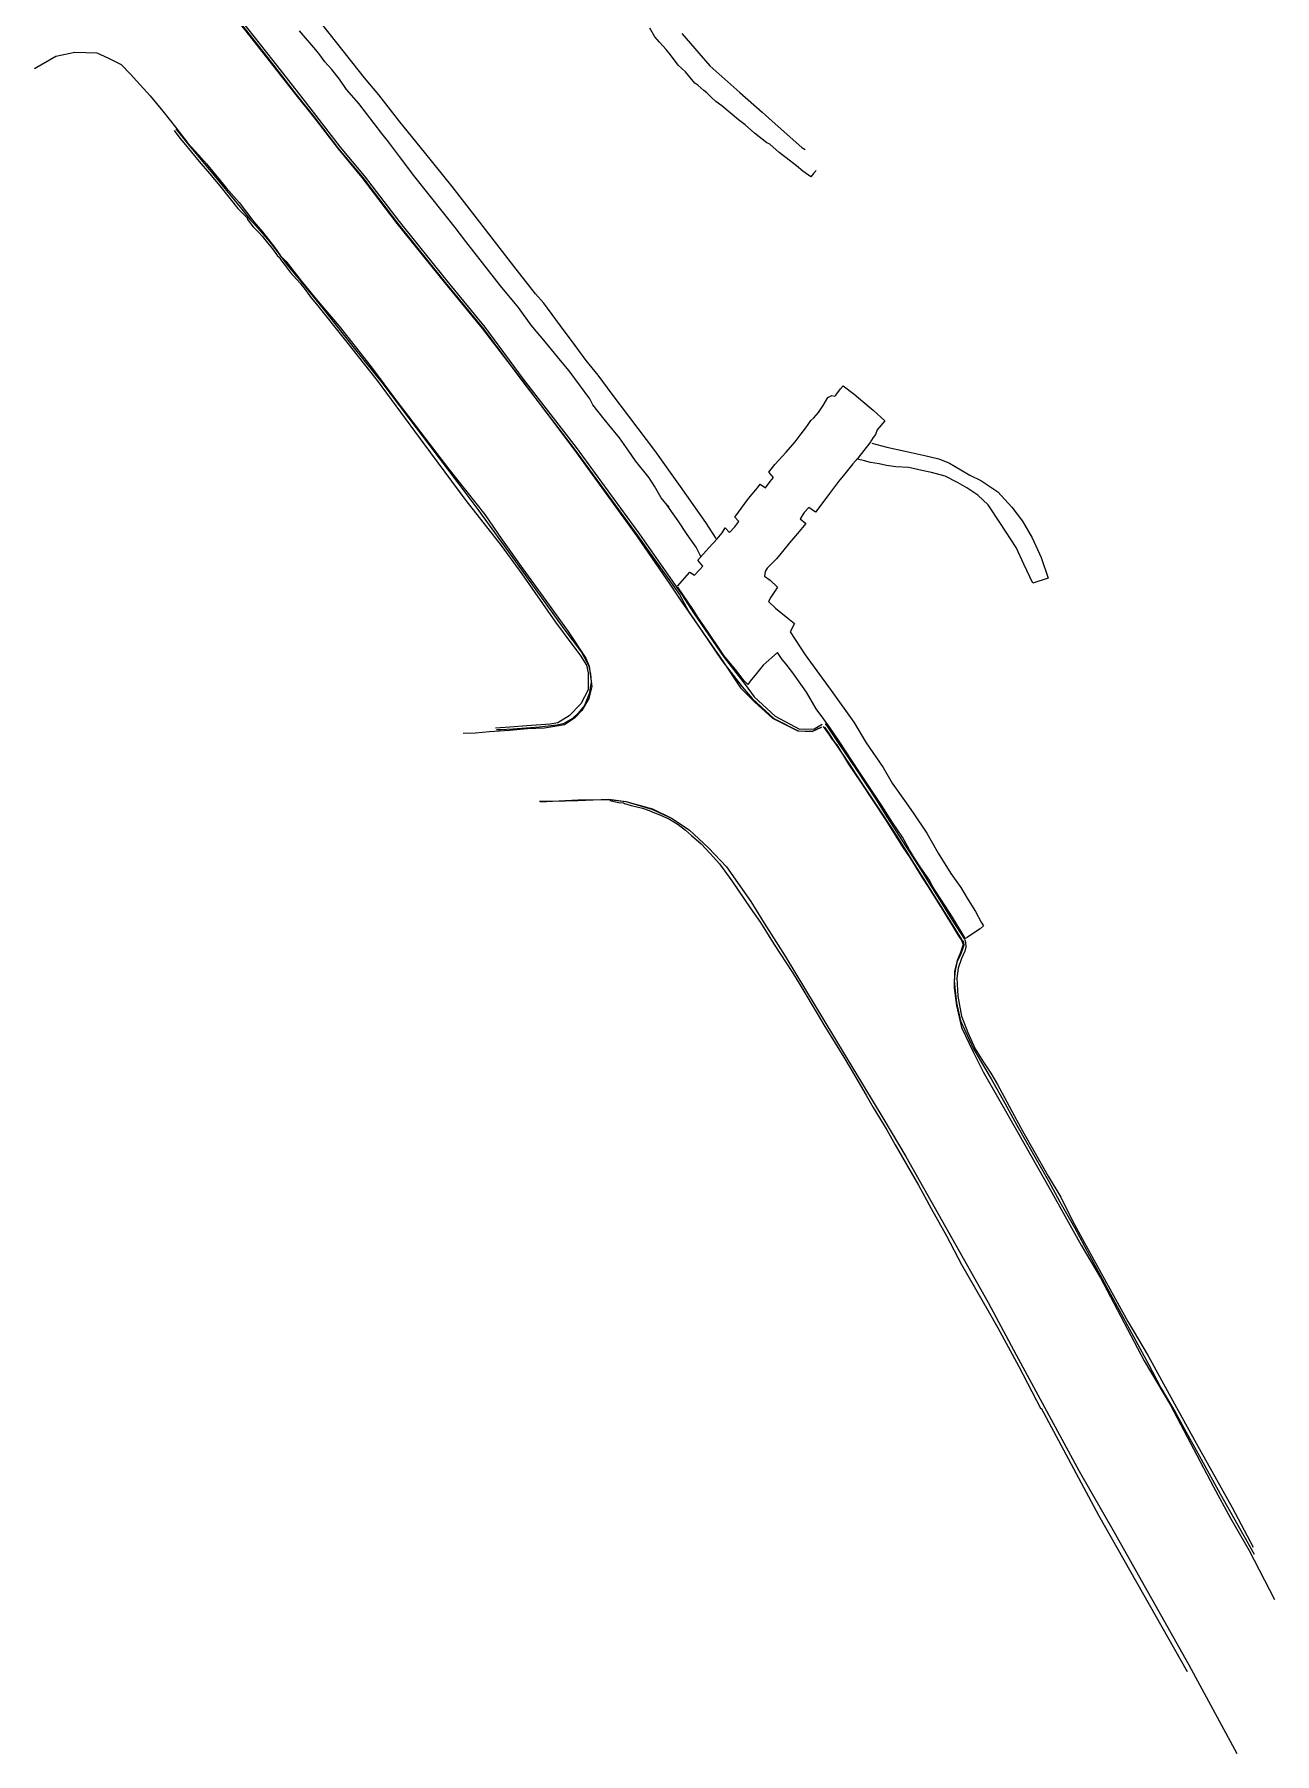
# Model space of a CAD drawing. Extents: x -183 to -41, y -93 to 123.
# Drawn here: x -134.4 to -53.9, y -92.6 to 19 of the extents above; entities that cross this region are included whole.
import ezdxf

# ---------------------------------------------------------------- set-up
doc = ezdxf.new("R2010")
doc.units = 0
doc.layers.get('0').update_dxf_attribs({"color": 254, "linetype": 'CONTINUOUS'})

msp = doc.modelspace()

# ---------------------------------------------------------------- linework, layer by layer
at = {"color": 254}
for points in [[(-122.75, 21.84, 2.32), (-119.04, 17.13, 2.57), (-117.41, 15.04, 2.68), (-116.27, 13.6, 2.74), (-114.67, 11.52, 2.83), (-113.12, 9.67, 2.93), (-110.85, 6.69, 3.09), (-107.76, 2.85, 3.31), (-105.29, -0.15, 3.41), (-102.73, -3.5, 3.59), (-99.38, -7.96, 3.77), (-95.28, -13.59, 3.98), (-93.11, -16.78, 4.12), (-92.45, -17.74, 4.16), (-89.7, -21.71, 4.28), (-88.57, -23.42, 4.36), (-87.64, -24.36, 4.41), (-86.48, -25.39, 4.45), (-84.85, -26.23, 4.46), (-83.92, -26.27, 4.45), (-83.3, -25.98, 4.49)], [(-122.71, 21.86, 2.51), (-119.01, 17.15, 2.76), (-117.38, 15.06, 2.88), (-116.24, 13.63, 2.93), (-114.64, 11.54, 3.02), (-113.09, 9.69, 3.13), (-110.81, 6.71, 3.29), (-107.72, 2.87, 3.5), (-105.25, -0.12, 3.61), (-102.75, -3.49, 3.76), (-99.35, -7.93, 3.97), (-95.24, -13.56, 4.18), (-92.51, -17.37, 4.23), (-91.92, -18.49, 4.25), (-89.77, -21.66, 4.32), (-88.46, -23.37, 4.28), (-87.81, -24.13, 4.48), (-86.39, -25.42, 4.58), (-84.82, -26.22, 4.6), (-83.89, -26.25, 4.61), (-83.28, -25.97, 4.62)], [(-122.6, 21.96, 2.53), (-118.89, 17.25, 2.78), (-117.26, 15.16, 2.89), (-116.12, 13.72, 2.94), (-114.52, 11.64, 3.04), (-112.97, 9.78, 3.14), (-110.7, 6.81, 3.3), (-107.61, 2.97, 3.52), (-105.14, -0.03, 3.62), (-102.67, -3.41, 3.78), (-99.23, -7.84, 3.98), (-95.12, -13.47, 4.19), (-92.4, -17.36, 4.3), (-91.62, -18.56, 4.25), (-89.63, -21.46, 4.31), (-88.27, -23.21, 4.39), (-87.68, -24.01, 4.5), (-86.31, -25.27, 4.6), (-84.73, -26.12, 4.61), (-83.79, -26.1, 4.62), (-83.26, -25.78, 4.6)], [(-90.15, -13.75, 4.21), (-90.81, -12.7, 4.2), (-92.45, -10.38, 4.08), (-94.12, -8.04, 4.04), (-96.88, -4.39, 3.91), (-97.8, -3.15, 3.86), (-98.57, -2.2, 3.82), (-99.52, -0.91, 3.78), (-99.99, -0.28, 3.73), (-101.33, 1.51, 3.67), (-101.86, 2.13, 3.61), (-103.26, 3.92, 3.5), (-105.63, 6.97, 3.39), (-107.26, 9.09, 3.29), (-109.07, 11.32, 3.18), (-110.67, 13.29, 3.09), (-112.03, 15.03, 3), (-112.96, 16.13, 2.95), (-114.74, 18.4, 2.83), (-116.74, 20.92, 2.7)], [(-91.14, -14.91, 4.26), (-91.44, -14.3, 4.23), (-92.03, -13.48, 4.22), (-92.61, -12.6, 4.19), (-93.04, -12, 4.17), (-93.31, -11.59, 4.16), (-93.21, -11.72, 4.16), (-93.7, -11.1, 4.14), (-94.15, -10.36, 4.12), (-94.49, -9.8, 4.1), (-95.38, -8.71, 4.05), (-95.81, -8.07, 4.03), (-96.42, -7.21, 4.01), (-97.41, -6.01, 3.9), (-98.14, -5.08, 3.85), (-98.34, -4.68, 3.91), (-99.67, -2.87, 3.84), (-100.23, -2.2, 3.81), (-101.22, -1, 3.78), (-102.14, 0.1, 3.67), (-102.97, 1.23, 3.58), (-104.13, 2.64, 3.49), (-105.29, 4.13, 3.44), (-106.38, 5.51, 3.4), (-107.07, 6.42, 3.38), (-107.82, 7.38, 3.35), (-109.68, 9.72, 3.26), (-110.69, 11.04, 3.17), (-111.4, 11.98, 3.12), (-111.82, 12.52, 3.09), (-113.33, 14.47, 3), (-114.13, 15.37, 2.96), (-114.57, 16.04, 2.93), (-115.06, 16.67, 2.9), (-115.53, 17.18, 2.83), (-115.85, 17.62, 2.84), (-116.11, 17.96, 2.78), (-117.16, 19.18, 2.74)], [(-83.65, 10.13, 0.02), (-83.83, 9.92, 0.01), (-84.01, 9.72, 0.02), (-84.51, 10.08, 0.02), (-84.92, 10.42, 0.03), (-85.32, 10.72, 0.04), (-86.05, 11.29, 0.03), (-86.65, 11.84, 0.02), (-86.86, 11.93, -0.01), (-87.66, 12.54, -0.02), (-88.27, 13.08, -0.05), (-88.69, 13.42, -0.05), (-89.78, 14.31, -0.05), (-90.16, 14.61, -0.07), (-90.45, 14.86, -0.07), (-90.74, 15.17, -0.09), (-90.95, 15.32, -0.09), (-91.33, 15.65, -0.09), (-91.52, 15.79, -0.1), (-92.14, 16.53, -0.1), (-92.61, 16.96, -0.1), (-93.1, 17.62, -0.09), (-93.39, 17.97, -0.06), (-93.81, 18.44, -0.05), (-94.11, 18.79, -0.05), (-94.45, 19.36, -0.03)], [(-92.36, 19.01, -0.1), (-90.55, 16.91, -0.11), (-88.6, 15.19, -0.07), (-87.15, 13.9, -0.07), (-86.51, 13.32, -0.03), (-84.59, 11.62, 0), (-84.37, 11.49, 0.01)], [(-134.36, 16.74, 2.91), (-132.97, 17.55, 2.76), (-131.75, 17.8, 2.64), (-130.32, 17.75, 2.53), (-129.59, 17.44, 2.53), (-128.73, 17, 2.53), (-128.12, 16.38, 2.56), (-127.71, 15.92, 2.58), (-126.86, 14.96, 2.6), (-126.04, 13.98, 2.63), (-125.21, 12.94, 2.74), (-124.41, 11.9, 2.73), (-123.7, 11.13, 2.81), (-123.21, 10.56, 2.8), (-121.93, 9.01, 2.85), (-121.09, 8.05, 2.9), (-120.14, 6.79, 2.95), (-119.57, 6.14, 2.97), (-118.78, 5.16, 3.02), (-118.39, 4.59, 3.03), (-118.03, 4.23, 3.04), (-117.06, 2.97, 3.1), (-116.09, 1.79, 3.16), (-114.6, 0.03, 3.29), (-112.53, -2.62, 3.36), (-110.87, -4.81, 3.47), (-107.48, -9.24, 3.66), (-105.14, -12.18, 3.77), (-104.03, -13.83, 3.85), (-102.69, -15.71, 3.9), (-101.19, -17.77, 3.99), (-99.75, -19.77, 4.04), (-98.6, -21.5, 4.14), (-98.38, -22.03, 4.18), (-98.2, -23.35, 4.33), (-98.4, -24.13, 4.42), (-98.86, -24.89, 4.53), (-99.33, -25.4, 4.68), (-99.97, -25.82, 4.87), (-101.27, -26.04, 5.04), (-102.38, -26.09, 5.17), (-103.54, -26.19, 5.32), (-104.52, -26.27, 5.41), (-104.85, -26.28, 5.44), (-105.76, -26.36, 5.52), (-106.55, -26.4, 5.58)], [(-125.3, 12.72, 2.91), (-124.92, 12.23, 2.93), (-124.67, 11.93, 2.94), (-123.67, 10.71, 2.98), (-123, 9.93, 3.03), (-122.66, 9.52, 3.03), (-122.24, 9.03, 3.03), (-121.17, 7.65, 3.09), (-120.57, 7.05, 2.93), (-120.55, 6.95, 2.94), (-120.18, 6.48, 3.03), (-119.82, 6.13, 2.97), (-119.59, 5.86, 2.98), (-119.24, 5.43, 3), (-118.93, 5.05, 3.02), (-118.59, 4.59, 3.03), (-118.49, 4.5, 3.04), (-118.34, 4.26, 3.14), (-118.16, 4.06, 3.22), (-117.77, 3.53, 3.27), (-117.13, 2.81, 3.3), (-116.74, 2.31, 3.34), (-116.41, 1.87, 3.36), (-116.06, 1.46, 3.38), (-114.28, -0.79, 3.48), (-112.13, -3.5, 3.6), (-109.1, -7.61, 3.81), (-106.37, -11.29, 3.97), (-104.08, -14.19, 4.06), (-102.75, -16.04, 4.12), (-100.56, -19.18, 4.22), (-99.5, -20.59, 4.27), (-98.96, -21.31, 4.3), (-98.55, -21.97, 4.35), (-98.45, -22.45, 4.38), (-98.44, -23.56, 4.53), (-98.91, -24.46, 4.61), (-99.67, -25.24, 4.81), (-100.41, -25.7, 5), (-100.91, -25.78, 5.08), (-102.43, -25.89, 5.31), (-103.52, -25.99, 5.45), (-104.46, -26.04, 5.44)], [(-125.19, 12.82, 2.9), (-124.33, 11.74, 2.94), (-122.7, 9.8, 3.01), (-120.9, 7.62, 3.11), (-120.34, 6.9, 3.13), (-120.12, 6.69, 3.07), (-119.86, 6.39, 3), (-119.25, 5.68, 2.99), (-118.69, 4.95, 3.01), (-118.19, 4.28, 3.17), (-118.01, 4.06, 3.24), (-116.85, 2.64, 3.31), (-115.55, 1.05, 3.39), (-113.62, -1.4, 3.49), (-111.83, -3.62, 3.58), (-110.07, -5.94, 3.7), (-108.71, -7.73, 3.8), (-106.96, -10.04, 3.93), (-105.61, -11.87, 3.97), (-103.15, -15.24, 4.1), (-100.03, -19.6, 4.23), (-98.87, -21.12, 4.28), (-98.42, -21.96, 4.33), (-98.3, -22.54, 4.38), (-98.25, -23.05, 4.45), (-98.37, -23.81, 4.53), (-98.69, -24.57, 4.64), (-99.11, -25.09, 4.75), (-99.47, -25.43, 4.83), (-100.07, -25.77, 4.96), (-100.48, -25.85, 5.02), (-101.6, -25.98, 5.2), (-103.33, -26.11, 5.43), (-104.12, -26.16, 5.53), (-104.4, -26.16, 5.56)], [(-92.64, -16.84, 4.3), (-91.85, -15.93, 4.27), (-91.55, -16.13, 4.28), (-91.19, -15.75, 4.27), (-91.01, -15.53, 4.27), (-91.33, -15.15, 4.28), (-90.61, -14.35, 4.24), (-90.34, -14.04, 4.22), (-90.07, -13.77, 4.2), (-89.75, -13.37, 4.19), (-89.56, -13.06, 4.2), (-89.27, -13.35, 4.2), (-88.92, -12.98, 4.17), (-88.68, -12.65, 4.18), (-88.92, -12.36, 4.17), (-88.05, -11.15, 4.16), (-87.46, -10.45, 4.13), (-87.29, -10.21, 4.12), (-86.95, -10.46, 4.13), (-86.63, -10.05, 4.12), (-86.43, -9.79, 4.13), (-86.73, -9.44, 4.11), (-86.34, -8.94, 4.11), (-85.59, -8.15, 4.12), (-85.02, -7.47, 4.13), (-84.62, -6.96, 4.17), (-84.32, -6.57, 4.17), (-84.18, -6.34, 4.17), (-84.01, -6.1, 4.17), (-83.81, -5.92, 4.18), (-83.51, -5.58, 4.22), (-83.2, -5.11, 4.21), (-82.9, -4.59, 4.19), (-82.64, -4.47, 4.22), (-82.45, -4.52, 4.23), (-82.37, -4.44, 4.25), (-82.08, -4.04, 4.27), (-81.91, -3.85, 4.31), (-81.2, -4.39, 4.29), (-80.21, -5.2, 4.29), (-79.96, -5.41, 4.29), (-79.19, -6.11, 4.26), (-79.7, -6.69, 4.28), (-79.81, -7, 4.29), (-79.95, -7.2, 4.25), (-80.18, -7.53, 4.24), (-80.95, -8.54, 4.24), (-81.28, -8.9, 4.21), (-81.8, -9.55, 4.18), (-82.21, -10.04, 4.18), (-82.8, -10.83, 4.19), (-83.22, -11.4, 4.2), (-83.69, -12.04, 4.26), (-84.14, -11.73, 4.21), (-84.43, -12.05, 4.2), (-84.69, -12.46, 4.19), (-84.33, -12.77, 4.21), (-84.86, -13.42, 4.21), (-85.39, -14.03, 4.21), (-85.83, -14.59, 4.24), (-86.22, -15.07, 4.29), (-86.83, -15.66, 4.27), (-86.97, -15.89, 4.28), (-87.01, -16.18, 4.29), (-86.64, -16.45, 4.31), (-86.16, -16.9, 4.33), (-86.6, -17.55, 4.35), (-86.75, -17.82, 4.36), (-86.3, -18.27, 4.37), (-85.5, -18.91, 4.39), (-85.05, -19.26, 4.42), (-85.35, -19.79, 4.42), (-84.36, -21.29, 4.49), (-82.69, -23.6, 4.57), (-81.22, -25.65, 4.66), (-80.41, -27, 4.67), (-79.31, -28.6, 4.71), (-78.72, -29.61, 4.73), (-77.93, -30.73, 4.75), (-77.36, -31.54, 4.77), (-76.47, -32.86, 4.81), (-75.74, -34.15, 4.83), (-74.91, -35.48, 4.86), (-74.27, -36.38, 4.87), (-73.79, -37.19, 4.9), (-73.31, -37.93, 4.92), (-72.96, -38.62, 4.93), (-72.8, -38.87, 4.94), (-73.02, -39.07, 4.94), (-73.51, -39.38, 4.94), (-73.86, -39.63, 4.94), (-73.99, -39.68, 4.96), (-74.11, -39.45, 4.94), (-74.56, -38.73, 4.92), (-74.81, -38.31, 4.91), (-75.29, -37.58, 4.89), (-75.84, -36.71, 4.88), (-76.13, -36.27, 4.87), (-76.31, -35.91, 4.87), (-76.87, -35.1, 4.85), (-77.27, -34.47, 4.84), (-77.6, -33.93, 4.82), (-78.05, -33.11, 4.79), (-78.71, -32.16, 4.77), (-79.42, -31.04, 4.74), (-79.81, -30.46, 4.73), (-80.88, -28.83, 4.71), (-82.16, -26.88, 4.65), (-82.77, -26.01, 4.62), (-83.15, -25.46, 4.61), (-83.66, -24.79, 4.59), (-84.28, -23.72, 4.55), (-85.17, -22.46, 4.52), (-85.6, -21.9, 4.49), (-85.87, -21.59, 4.48), (-86.16, -21.13, 4.46), (-87.1, -21.96, 4.49), (-87.52, -22.5, 4.51), (-87.93, -22.99, 4.51), (-88.08, -23.21, 4.52), (-88.32, -22.97, 4.5), (-88.88, -22.25, 4.39), (-89.64, -21.33, 4.28), (-89.85, -21, 4.29), (-90.67, -19.82, 4.24), (-91.33, -18.84, 4.22), (-91.61, -18.4, 4.25), (-92.62, -16.91, 4.31)], [(-80.04, -7.55, 4.24), (-79.08, -7.81, 4.24), (-77.89, -8.08, 4.23), (-76.52, -8.39, 4.23), (-75.7, -8.58, 4.24), (-75.01, -8.86, 4.26), (-74.27, -9.3, 4.24), (-73.68, -9.63, 4.24), (-72.97, -9.99, 4.27), (-71.87, -10.72, 4.3), (-70.97, -11.71, 4.27), (-70.26, -12.62, 4.25), (-69.65, -13.7, 4.24), (-69.07, -14.98, 4.24), (-68.61, -16.31, 4.31), (-69.6, -16.65, 4.3), (-70.18, -15.4, 4.29), (-70.69, -14.33, 4.29), (-71.7, -12.77, 4.31), (-72.49, -11.55, 4.29), (-73.16, -10.93, 4.3), (-73.89, -10.45, 4.31), (-74.48, -10.12, 4.3), (-75.28, -9.71, 4.29), (-76.18, -9.46, 4.27), (-76.79, -9.34, 4.26), (-77.65, -9.13, 4.25), (-78.49, -9.09, 4.25), (-79.09, -9.01, 4.24), (-79.56, -8.91, 4.25), (-80.13, -8.81, 4.23), (-80.51, -8.71, 4.22), (-80.97, -8.6, 4.22)], [(-74.2, -39.84, 4.82), (-74.28, -39.71, 4.8), (-74.33, -39.62, 4.79), (-74.44, -39.45, 4.78), (-74.56, -39.27, 4.76), (-74.77, -38.91, 4.76), (-75.16, -38.28, 4.75), (-75.42, -37.85, 4.74), (-75.72, -37.38, 4.74), (-76.32, -36.41, 4.73), (-76.78, -35.71, 4.69), (-76.97, -35.38, 4.7), (-77.56, -34.44, 4.68), (-77.99, -33.81, 4.65), (-78.72, -32.63, 4.64), (-79.16, -31.94, 4.62), (-80.71, -29.6, 4.53), (-81.54, -28.38, 4.4), (-82.3, -27.13, 4.4), (-82.59, -26.79, 4.43), (-82.84, -26.41, 4.45), (-83.17, -25.94, 4.45)], [(-74.13, -39.92, 4.97), (-74.2, -39.75, 4.96), (-74.88, -38.68, 4.94), (-75.3, -37.99, 4.93), (-76.08, -36.75, 4.91), (-76.64, -35.84, 4.88), (-77.4, -34.66, 4.86), (-77.78, -34.04, 4.84), (-78.49, -32.92, 4.82), (-79.35, -31.6, 4.78), (-80, -30.62, 4.75), (-80.82, -29.4, 4.72), (-81.5, -28.36, 4.69), (-82.37, -27.06, 4.62), (-82.84, -26.35, 4.63), (-83.09, -25.98, 4.62)], [(-74.02, -39.73, 4.96), (-74.81, -38.49, 4.94), (-75.44, -37.49, 4.93), (-76.3, -36.1, 4.91), (-76.82, -35.26, 4.87), (-79.04, -31.79, 4.79), (-79.73, -30.72, 4.77), (-81.02, -28.75, 4.71), (-82.2, -26.99, 4.65), (-82.86, -26.02, 4.63), (-83.05, -25.74, 4.61)], [(-101.59, -30.79, 5.53), (-100.77, -30.78, 5.48), (-99.1, -30.7, 5.29), (-97.1, -30.68, 5.11), (-96.01, -30.8, 4.91), (-94.31, -31.31, 4.73), (-93.03, -31.89, 4.66), (-91.9, -32.65, 4.64), (-90.64, -33.81, 4.68), (-89.47, -35.05, 4.74), (-87.89, -37.3, 4.86), (-87.03, -38.7, 4.9), (-85.67, -40.83, 4.97), (-79.26, -51.42, 5.24), (-77.83, -53.84, 5.27), (-72.5, -63.29, 5.55), (-70.68, -66.69, 5.68), (-66.59, -74.24, 5.8), (-64.33, -78.19, 5.9), (-59.48, -86.8, 6.11), (-56.36, -92.56, 6.32)], [(-101.54, -30.82, 5.45), (-100.75, -30.78, 5.36), (-99.11, -30.73, 5.14), (-97.11, -30.66, 4.89), (-96.01, -30.8, 4.71), (-94.27, -31.27, 4.54), (-93.03, -31.89, 4.46), (-91.9, -32.65, 4.44), (-90.64, -33.81, 4.48), (-89.47, -35.05, 4.54), (-87.89, -37.3, 4.66), (-87.03, -38.7, 4.7), (-85.67, -40.83, 4.77), (-79.26, -51.42, 5.04), (-77.83, -53.84, 5.07), (-72.5, -63.29, 5.35), (-70.68, -66.69, 5.48), (-66.59, -74.24, 5.6), (-64.33, -78.19, 5.7), (-59.48, -86.8, 5.91), (-56.36, -92.56, 6.12)], [(-97.03, -30.73, 5.09), (-96.75, -30.81, 5.02), (-96.47, -30.86, 4.99), (-96.16, -30.9, 4.94), (-96.08, -30.93, 4.93), (-95.94, -30.97, 4.92), (-95.65, -31.06, 4.88), (-94.92, -31.24, 4.79), (-94.49, -31.38, 4.74), (-94.15, -31.53, 4.71), (-93.8, -31.66, 4.68), (-93.16, -31.95, 4.66), (-92.6, -32.29, 4.66), (-92.14, -32.67, 4.68), (-91.75, -33.01, 4.7), (-91.11, -33.54, 4.71), (-90.54, -34.18, 4.73), (-89.92, -34.85, 4.76), (-89.12, -35.95, 4.8), (-87.94, -37.71, 4.86), (-87.27, -38.66, 4.88), (-86.37, -40.08, 4.94), (-85.2, -41.9, 4.98), (-84.65, -42.79, 5.01), (-83.52, -44.66, 5.07), (-83.16, -45.29, 5.09), (-81.86, -47.38, 5.15), (-81.38, -48.18, 5.17), (-80.42, -49.85, 5.22), (-79.96, -50.65, 5.24), (-79.08, -52.1, 5.27), (-78.52, -53.08, 5.29), (-77.01, -55.68, 5.36), (-76.19, -57.2, 5.41), (-75.19, -58.98, 5.43), (-74.22, -60.83, 5.51), (-72.49, -63.84, 5.57), (-71.86, -64.95, 5.6), (-70.52, -67.41, 5.64), (-69.08, -70.19, 5.71), (-69.05, -70.15, 5.71), (-65.35, -77.1, 5.82), (-59.58, -87.23, 6.02)], [(-74.13, -39.83, 4.97), (-74.08, -40.12, 4.97), (-74.18, -40.44, 4.99), (-74.32, -40.79, 5), (-74.51, -41.15, 5), (-74.64, -41.76, 5.02), (-74.71, -42.41, 5.03), (-74.66, -42.89, 5.05), (-74.56, -43.87, 5.09), (-74.29, -45.04, 5.13), (-73.45, -46.85, 5.19), (-72.99, -47.62, 5.22), (-72.31, -48.79, 5.25), (-71.41, -50.38, 5.29), (-70.63, -51.79, 5.32), (-68.59, -55.41, 5.41), (-67.84, -56.76, 5.43), (-66.9, -58.44, 5.47), (-65.93, -60.25, 5.52), (-63.34, -65.02, 5.64), (-62.66, -66.27, 5.67), (-62.1, -67.3, 5.7), (-61.29, -68.84, 5.73), (-60.32, -70.47, 5.77), (-59.65, -71.71, 5.77), (-58.69, -73.46, 5.84), (-57.45, -75.71, 5.9), (-55.24, -79.63, 6.01)], [(-74.22, -39.79, 4.83), (-74.13, -40.07, 4.86), (-74.29, -40.59, 4.87), (-74.51, -41.12, 4.86), (-74.69, -41.84, 4.86), (-74.7, -42.88, 4.88), (-74.55, -44.03, 4.96), (-74.23, -45.47, 4.96), (-73.47, -47.05, 5.01), (-72.83, -48.34, 5.03), (-71.81, -50.12, 5.06), (-70.57, -52.27, 5.12), (-68.48, -55.96, 5.23), (-66.46, -59.58, 5.31), (-65.21, -61.7, 5.32), (-62.38, -67.09, 5.5), (-60.66, -69.96, 5.55), (-57.88, -75.26, 5.76), (-56.77, -77.29, 5.77), (-55.56, -79.39, 5.85), (-53.92, -82.56, 5.9)], [(-74.02, -39.75, 4.97), (-73.96, -39.94, 4.98), (-73.94, -40.22, 4.99), (-74.01, -40.5, 4.99), (-74.22, -40.99, 5), (-74.44, -41.62, 5.03), (-74.54, -42.27, 5.05), (-74.46, -43.43, 5.08), (-74.22, -44.72, 5.13), (-73.81, -45.78, 5.16), (-73.34, -46.85, 5.2), (-72.79, -47.71, 5.22), (-72.33, -48.42, 5.24), (-71.9, -49.16, 5.24), (-71.28, -50.29, 5.29), (-70.82, -51.17, 5.33), (-70.25, -52.2, 5.35), (-69.54, -53.47, 5.38), (-68.6, -55.1, 5.42), (-67.78, -56.47, 5.39), (-67.03, -58, 5.48), (-66.38, -59.2, 5.51), (-65.4, -60.96, 5.54), (-63.43, -64.53, 5.63), (-62.12, -66.76, 5.68), (-60.76, -69.25, 5.76), (-59.01, -72.42, 5.82), (-56.68, -76.59, 5.93), (-55.3, -79.16, 6.03)]]:
    msp.add_polyline3d(points, dxfattribs=at)

doc.saveas('drawing.dxf')
